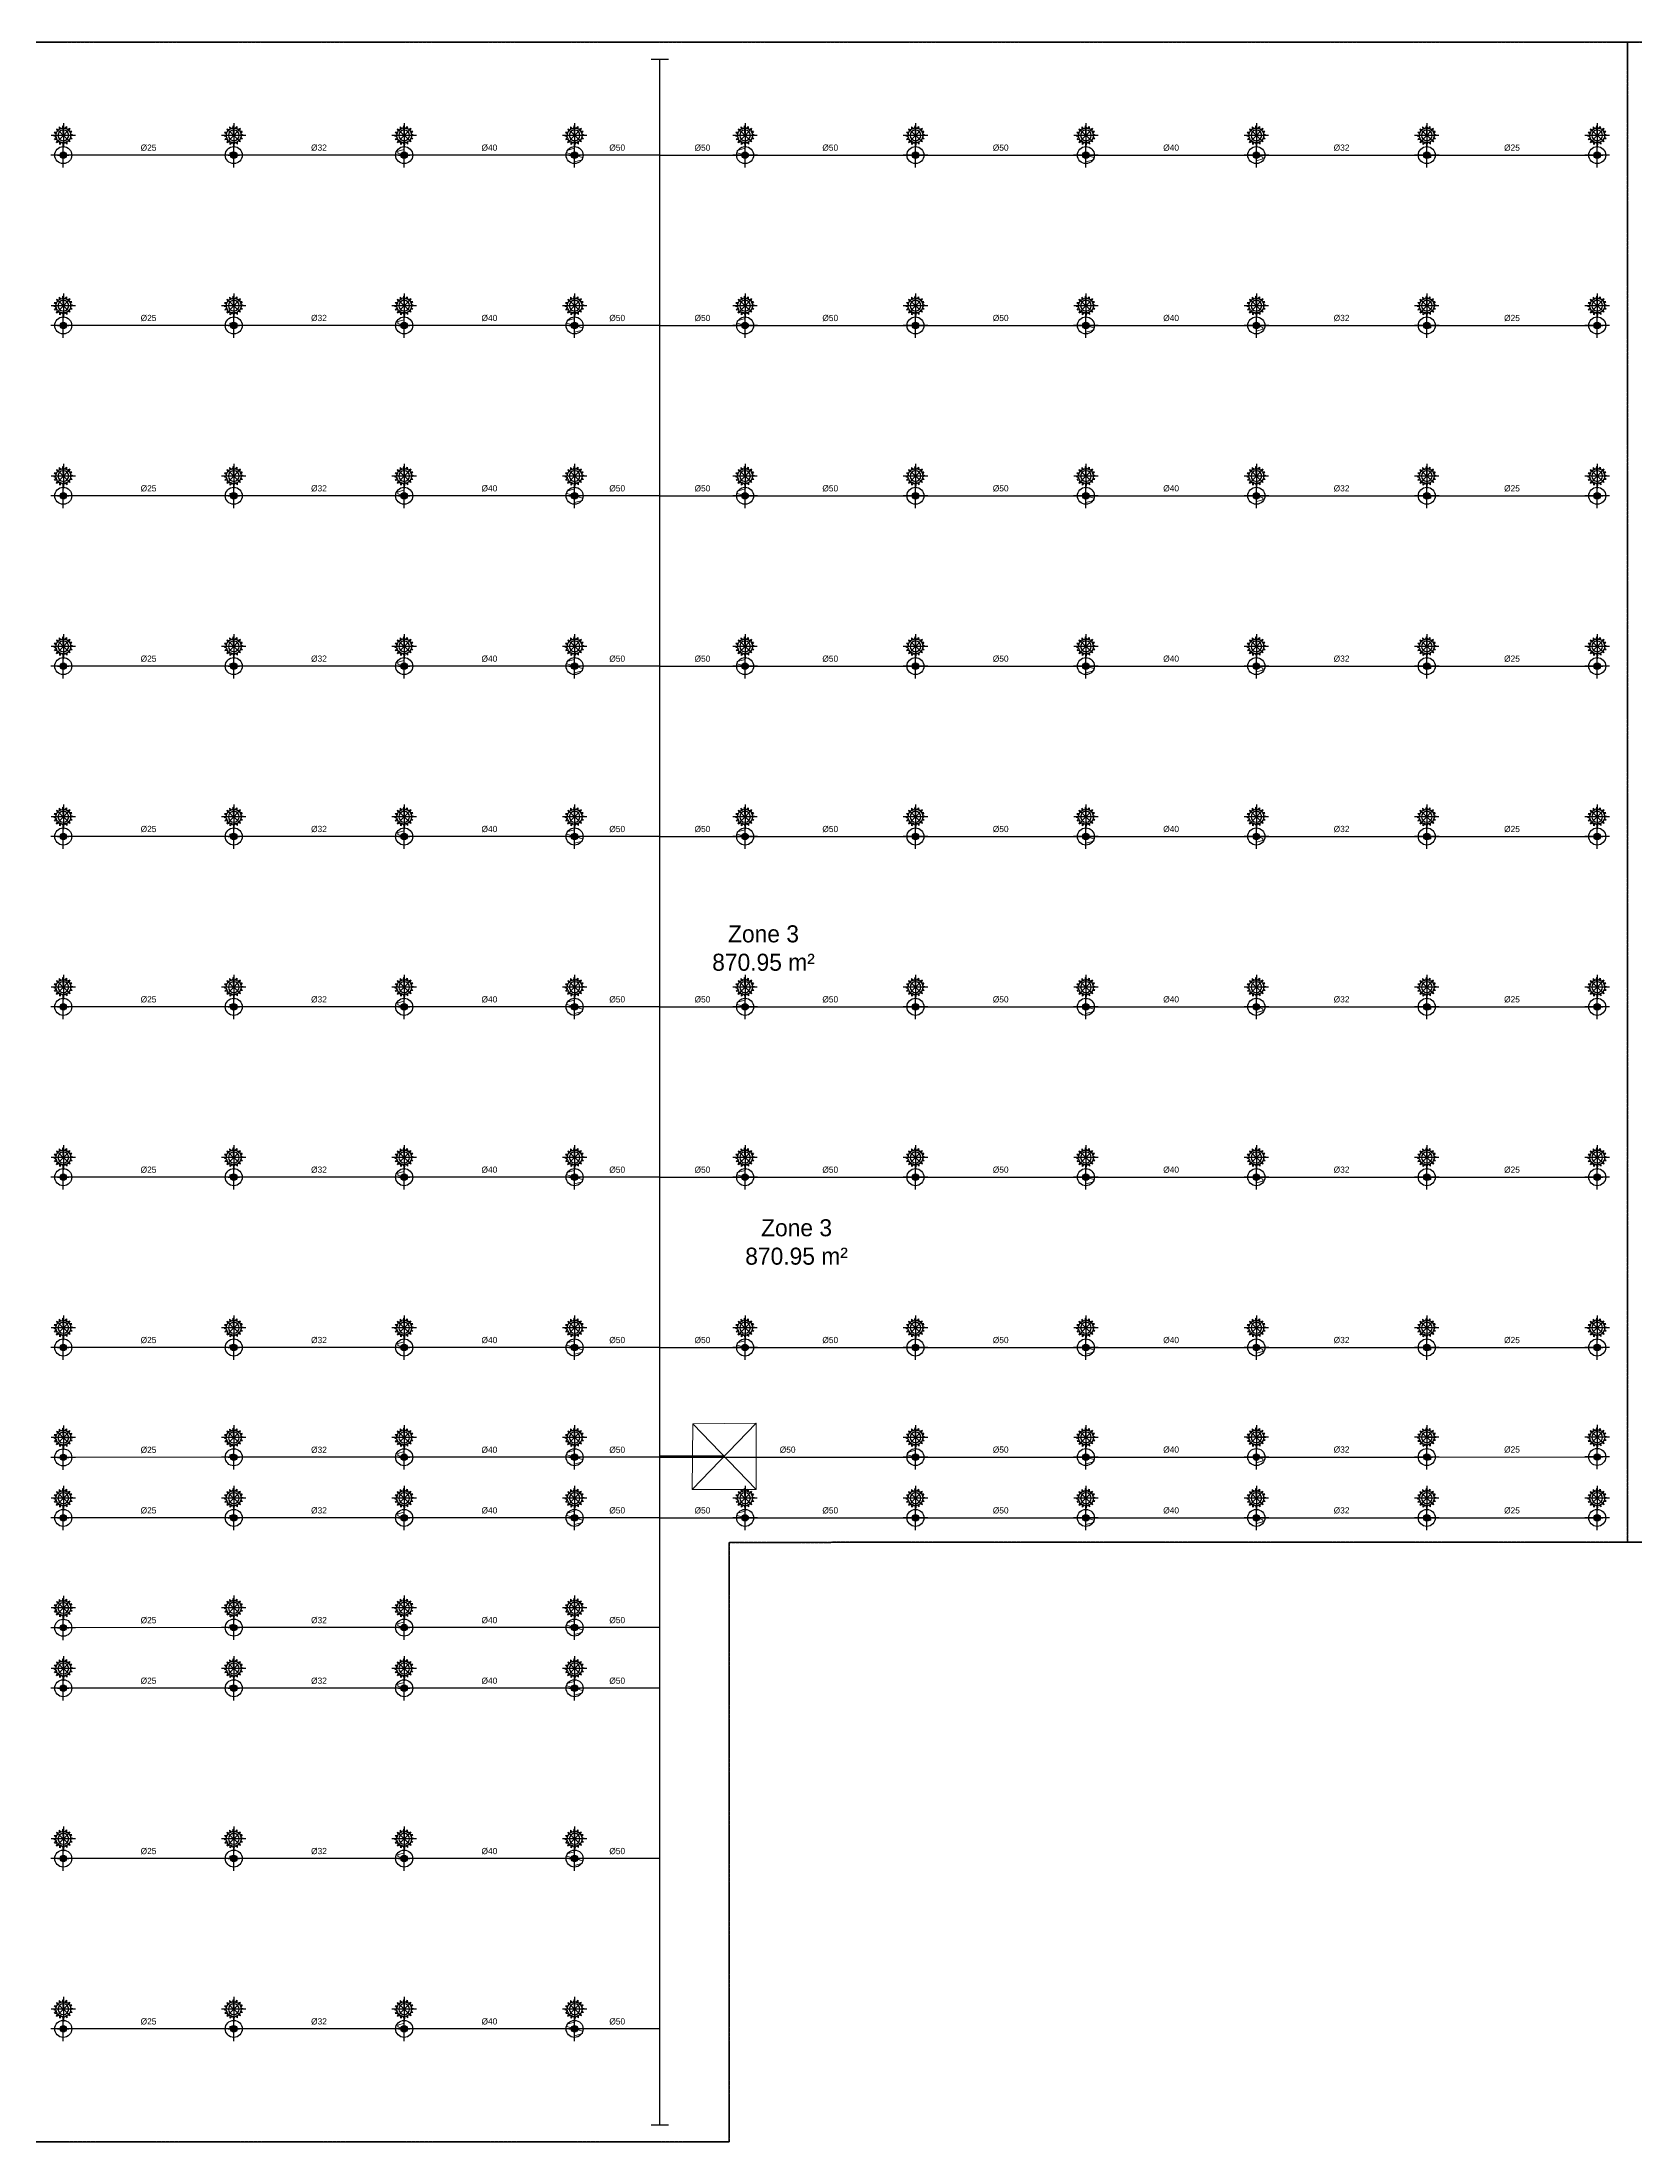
# Model space of a CAD drawing. Header units: millimetres. Extents: x 1706 to 534926, y -578380 to 27192.
# Drawn here: x 276947 to 305003, y -330616 to -293631 of the extents above; entities that cross this region are included whole.
import ezdxf

# ---------------------------------------------------------------- set-up
doc = ezdxf.new("R2010")
doc.units = ezdxf.units.MM
doc.linetypes.add('DASHDOT', pattern=[1, 0.5, -0.25, 0, -0.25])
doc.linetypes.add('DASHED', pattern=[19.05, 12.7, -6.35])
doc.layers.get('0').update_dxf_attribs({"color": 251})
for name, color, linetype in [('25∅', 1, 'DASHDOT'), ('floor boundary', 5, 'Continuous'), ('sprinkler - pipe branch', 1, 'Continuous'), ('sprinkler - pipe branch labels', 7, 'Continuous'), ('sprinkler - pipe branch markers', 8, 'Continuous'), ('sprinkler - pipe main', 1, 'Continuous'), ('sprinkler - pipe reducer', 30, 'Continuous'), ('sprinkler - sprinkler (above)', 4, 'Continuous'), ('sprinkler - zone label', 7, 'Continuous')]:
    doc.layers.add(name, color=color, linetype=linetype)
doc.layers.add('FF-PENDENT SPRINKLER', color=7, linetype='Continuous', true_color=0xcc0099)
doc.layers.add('McD-FIRE-SPRINKLER LINES', color=1, linetype='Continuous', lineweight=9)

# ---------------------------------------------------------------- blocks, each defined once
blk = doc.blocks.new('shaft')
at = {"layer": 'McD-FIRE-SPRINKLER LINES'}
blk.add_lwpolyline([(-550, 570), (-564, -585), (564, -585), (564, 584)], close=True, dxfattribs=at)
for points in [[(564, 584), (-564, -585)], [(-550, 570), (564, -585)]]:
    blk.add_lwpolyline(points, dxfattribs=at)
blk = doc.blocks.new('UPRIGHT SPRINKLER -68°C')
at = {"color": 5}
for p, q in [((-106, 3, 3), (-81, 13, 3)), ((-106, 3, 3), (-82, -7, 3)), ((-74, 76, 3), (-49, 65, 3)), ((-74, 76, 3), (-64, 51, 3)), ((3, 106, 3), (-9, 80, 3)), ((3, 106, 3), (13, 79, 3)), ((76, 74, 3), (49, 63, 3)), ((76, 74, 3), (65, 47, 3)), ((105, -3, 3), (79, 9, 3)), ((-76, -73, 3), (-66, -49, 3)), ((-76, -73, 3), (-53, -63, 3)), ((-4, -105, 3), (-13, -81, 3)), ((-4, -105, 3), (7, -81, 3)), ((72, -77, 3), (47, -66, 3)), ((72, -77, 3), (62, -51, 3)), ((105, -3, 3), (79, -13, 3))]:
    blk.add_line(p, q, dxfattribs=at)
at = {"color": 6}
for p, q in [((-1, -1, 3), (-106, 4, 3)), ((-96, 45, 3), (-78, 25, 3)), ((-96, 45, 3), (-69, 44, 3)), ((72, -77, 3), (-74, 76, 3)), ((-36, 100, 3), (-38, 72, 3)), ((-36, 100, 3), (-17, 79, 3)), ((-1, -1, 3), (3, 106, 3)), ((76, 74, 3), (-1, -1, 3)), ((43, 98, 3), (21, 77, 3)), ((43, 98, 3), (42, 68, 3)), ((99, 38, 3), (70, 39, 3)), ((99, 38, 3), (78, 18, 3)), ((-99, -35, 3), (-80, -18, 3)), ((-99, -35, 3), (-74, -36, 3)), ((-76, -73, 3), (-1, -1, 3)), ((-45, -95, 3), (-44, -70, 3)), ((-45, -95, 3), (-26, -78, 3)), ((-1, -1, 3), (-4, -105, 3)), ((-1, -1, 3), (105, -3, 3)), ((36, -98, 3), (19, -79, 3)), ((36, -98, 3), (38, -72, 3)), ((96, -43, 3), (69, -42, 3)), ((96, -43, 3), (77, -22, 3))]:
    blk.add_line(p, q, dxfattribs=at)
at = {"color": 5, "elevation": 3}
for points in [[(-1, -136), (-1, 135)], [(-137, -1), (135, -1)]]:
    blk.add_lwpolyline(points, dxfattribs=at)
at = {"color": 3}
blk.add_circle((-1, -1, 3), 59.2, dxfattribs=at)
at = {"color": 5}
for start, end in [(140.8422, 170.3714), (95.6315, 125.6992), (51.7639, 79.8685), (6.8313, 35.8146), (184.8407, 216.5012), (230.6178, 261.7138), (276.0216, 306.5945), (321.5184, 351.2266)]:
    blk.add_arc((-1, -1, 3), 81.1, start, end, dxfattribs=at)
blk = doc.blocks.new('PENDENT SPRINKLER (RG)')
at = {"linetype": 'Continuous', "extrusion": (0.000667552, -0.000166966, 1)}
h = blk.add_hatch(color=5, dxfattribs=at)
h.dxf.hatch_style = 1
edge = h.paths.add_edge_path()
edge.add_arc((0, 0), 56.7, 44.562, 404.562, ccw=False)
at = {"layer": '25∅', "linetype": 'Continuous', "extrusion": (0.000667552, -0.000166966, 1)}
h = blk.add_hatch(color=5, dxfattribs=at)
h.dxf.hatch_style = 1
edge = h.paths.add_edge_path()
edge.add_arc((0, 0), 56.7, 44.562, 404.562, ccw=False)
at = {"color": 222, "linetype": 'Continuous', "true_color": 0xcc0099, "extrusion": (0.000667073, -0.000166479, 1)}
for points in [[(0, -217), (0, 217)], [(-217, 0), (217, 0)]]:
    blk.add_lwpolyline(points, dxfattribs=at)
at = {"color": 222, "linetype": 'Continuous', "true_color": 0xcc0099, "extrusion": (0.000667552, -0.000166966, 1)}
blk.add_circle((0, 0), 150, dxfattribs=at)
at = {"color": 5, "linetype": 'Continuous', "extrusion": (0.000667552, -0.000166966, 1)}
blk.add_circle((0, 0), 56.7, dxfattribs=at)
at = {"layer": '25∅', "color": 5, "linetype": 'Continuous', "extrusion": (0.000667552, -0.000166966, 1)}
blk.add_circle((0, 0), 56.7, dxfattribs=at)
at = {"layer": 'FF-PENDENT SPRINKLER', "extrusion": (1.02436e-19, 0, -1), "xscale": 1.588226225829954, "yscale": 1.588226225829954, "zscale": 1.588226225829954}
blk.add_blockref('UPRIGHT SPRINKLER -68°C', (-346, 1, -4), dxfattribs=at)
blk = doc.blocks.new('reducer')
at = {"layer": 'McD-FIRE-SPRINKLER LINES'}
blk.add_lwpolyline([(16, 55), (33, 55), (48, 0), (0, 0)], close=True, dxfattribs=at)

msp = doc.modelspace()

# ---------------------------------------------------------------- linework, layer by layer
at = {"layer": 'floor boundary'}
msp.add_lwpolyline([(218479.997, -293630.746), (218479.997, -299642.747), (214491.998, -299646.032), (214491.998, -312142.747), (215691.997, -312142.747), (215691.997, -320042.746), (264462.784, -320045.747), (264541.957, -330615.509), (289041.997, -330615.509), (289041.997, -320054.747), (337892.001, -320042.746), (337892.001, -312142.747), (339091.998, -312142.747), (339091.998, -299642.747), (335103.997, -299642.747), (335091.997, -293630.746)], close=True, dxfattribs=at)
at = {"layer": 'floor boundary', "linetype": 'DASHED'}
for points in [[(289041.997, -330615.509), (289041.997, -320054.747), (304853.485, -320050.862), (304853.485, -293630.746), (276788.909, -293630.746), (276788.909, -330615.509)], [(304853.485, -293630.746), (304853.485, -320050.862), (289041.997, -320054.747), (289041.997, -330615.509), (276788.909, -330615.509), (276788.909, -293630.746)], [(337892.001, -320042.746), (337892.001, -312142.747), (339091.998, -312142.747), (339091.998, -299642.747), (335103.997, -299642.747), (335091.997, -293630.746), (304853.485, -293630.746), (304853.485, -320050.862)], [(304853.485, -320050.862), (304853.485, -293630.746), (335091.997, -293630.746), (335103.997, -299642.747), (339091.998, -299642.747), (339091.998, -312142.747), (337892.001, -312142.747), (337892.001, -320042.746)]]:
    msp.add_lwpolyline(points, close=True, dxfattribs=at)
at = {"layer": 'McD-FIRE-SPRINKLER LINES'}
msp.add_lwpolyline([(218479.997, -293630.746), (218479.997, -299642.747), (214491.998, -299646.032), (214491.998, -312142.747), (215691.997, -312142.747), (215691.997, -320042.746), (264462.784, -320045.747), (264541.957, -330615.509), (289041.997, -330615.509), (289041.997, -320054.747), (337892.001, -320042.746), (337892.001, -312142.747), (339091.998, -312142.747), (339091.998, -299642.747), (335103.997, -299642.747), (335091.997, -293630.746)], close=True, dxfattribs=at)
at = {"layer": 'sprinkler - pipe branch'}
for points in [[(280321.197, -295623.128), (277321.197, -295623.128)], [(283321.197, -295623.128), (280321.197, -295623.128)], [(286321.197, -295623.128), (283321.197, -295623.128)], [(287821.197, -295623.128), (286321.197, -295623.128)], [(287821.197, -295623.128), (289321.197, -295623.128)], [(289321.197, -295623.128), (292321.197, -295623.128)], [(292321.197, -295623.128), (295321.197, -295623.128)], [(295321.197, -295623.128), (298321.197, -295623.128)], [(298321.197, -295623.128), (301321.197, -295623.128)], [(301321.197, -295623.128), (304321.197, -295623.128)], [(280321.197, -298623.128), (277321.197, -298623.128)], [(283321.197, -298623.128), (280321.197, -298623.128)], [(286321.197, -298623.128), (283321.197, -298623.128)], [(287821.197, -298623.128), (286321.197, -298623.128)], [(287821.197, -298623.128), (289321.197, -298623.128)], [(289321.197, -298623.128), (292321.197, -298623.128)], [(292321.197, -298623.128), (295321.197, -298623.128)], [(295321.197, -298623.128), (298321.197, -298623.128)], [(298321.197, -298623.128), (301321.197, -298623.128)], [(301321.197, -298623.128), (304321.197, -298623.128)], [(280321.197, -301623.128), (277321.197, -301623.128)], [(283321.197, -301623.128), (280321.197, -301623.128)], [(286321.197, -301623.128), (283321.197, -301623.128)], [(287821.197, -301623.128), (286321.197, -301623.128)], [(287821.197, -301623.128), (289321.197, -301623.128)], [(289321.197, -301623.128), (292321.197, -301623.128)], [(292321.197, -301623.128), (295321.197, -301623.128)], [(295321.197, -301623.128), (298321.197, -301623.128)], [(298321.197, -301623.128), (301321.197, -301623.128)], [(301321.197, -301623.128), (304321.197, -301623.128)], [(280321.197, -304623.128), (277321.197, -304623.128)], [(283321.197, -304623.128), (280321.197, -304623.128)], [(286321.197, -304623.128), (283321.197, -304623.128)], [(287821.197, -304623.128), (286321.197, -304623.128)], [(287821.197, -304623.128), (289321.197, -304623.128)], [(289321.197, -304623.128), (292321.197, -304623.128)], [(292321.197, -304623.128), (295321.197, -304623.128)], [(295321.197, -304623.128), (298321.197, -304623.128)], [(298321.197, -304623.128), (301321.197, -304623.128)], [(301321.197, -304623.128), (304321.197, -304623.128)], [(280321.197, -307623.128), (277321.197, -307623.128)], [(283321.197, -307623.128), (280321.197, -307623.128)], [(286321.197, -307623.128), (283321.197, -307623.128)], [(287821.197, -307623.128), (286321.197, -307623.128)], [(287821.197, -307623.128), (289321.197, -307623.128)], [(289321.197, -307623.128), (292321.197, -307623.128)], [(292321.197, -307623.128), (295321.197, -307623.128)], [(295321.197, -307623.128), (298321.197, -307623.128)], [(298321.197, -307623.128), (301321.197, -307623.128)], [(301321.197, -307623.128), (304321.197, -307623.128)], [(280321.197, -310623.128), (277321.197, -310623.128)], [(283321.197, -310623.128), (280321.197, -310623.128)], [(286321.197, -310623.128), (283321.197, -310623.128)], [(287821.197, -310623.128), (286321.197, -310623.128)], [(287821.197, -310623.128), (289321.197, -310623.128)], [(289321.197, -310623.128), (292321.197, -310623.128)], [(292321.197, -310623.128), (295321.197, -310623.128)], [(295321.197, -310623.128), (298321.197, -310623.128)], [(298321.197, -310623.128), (301321.197, -310623.128)], [(301321.197, -310623.128), (304321.197, -310623.128)], [(280321.197, -313623.128), (277321.197, -313623.128)], [(283321.197, -313623.128), (280321.197, -313623.128)], [(286321.197, -313623.128), (283321.197, -313623.128)], [(287821.197, -313623.128), (286321.197, -313623.128)], [(287821.197, -313623.128), (289321.197, -313623.128)], [(289321.197, -313623.128), (292321.197, -313623.128)], [(292321.197, -313623.128), (295321.197, -313623.128)], [(295321.197, -313623.128), (298321.197, -313623.128)], [(298321.197, -313623.128), (301321.197, -313623.128)], [(301321.197, -313623.128), (304321.197, -313623.128)], [(280321.197, -316623.128), (277321.197, -316623.128)], [(283321.197, -316623.128), (280321.197, -316623.128)], [(286321.197, -316623.128), (283321.197, -316623.128)], [(287821.197, -316623.128), (286321.197, -316623.128)], [(287821.197, -316623.128), (289321.197, -316623.128)], [(289321.197, -316623.128), (292321.197, -316623.128)], [(292321.197, -316623.128), (295321.197, -316623.128)], [(295321.197, -316623.128), (298321.197, -316623.128)], [(298321.197, -316623.128), (301321.197, -316623.128)], [(301321.197, -316623.128), (304321.197, -316623.128)], [(280321.197, -318556.889), (277321.197, -318557.626)], [(283321.197, -318556.152), (280321.197, -318556.889)], [(286321.197, -318555.415), (283321.197, -318556.152)], [(287821.197, -318555.415), (286321.197, -318555.415)], [(287821.197, -318553.941), (292321.197, -318553.941)], [(292321.197, -318553.941), (295321.197, -318553.204)], [(295321.197, -318553.204), (298321.197, -318552.467)], [(298321.197, -318552.467), (301321.197, -318551.73)], [(301321.197, -318551.73), (304321.197, -318550.993)], [(280321.197, -319623.128), (277321.197, -319623.128)], [(283321.197, -319623.128), (280321.197, -319623.128)], [(286321.197, -319623.128), (283321.197, -319623.128)], [(287821.197, -319623.128), (286321.197, -319623.128)], [(287821.197, -319623.128), (289321.197, -319623.128)], [(289321.197, -319623.128), (292321.197, -319623.128)], [(292321.197, -319623.128), (295321.197, -319623.128)], [(295321.197, -319623.128), (298321.197, -319623.128)], [(298321.197, -319623.128), (301321.197, -319623.128)], [(301321.197, -319623.128), (304321.197, -319623.128)], [(280321.197, -321556.889), (277321.197, -321557.626)], [(283321.197, -321556.152), (280321.197, -321556.889)], [(286321.197, -321555.415), (283321.197, -321556.152)], [(287821.197, -321555.415), (286321.197, -321555.415)], [(280321.197, -322623.128), (277321.197, -322623.128)], [(283321.197, -322623.128), (280321.197, -322623.128)], [(286321.197, -322623.128), (283321.197, -322623.128)], [(287821.197, -322623.128), (286321.197, -322623.128)], [(280321.197, -325623.128), (277321.197, -325623.128)], [(283321.197, -325623.128), (280321.197, -325623.128)], [(286321.197, -325623.128), (283321.197, -325623.128)], [(287821.197, -325623.128), (286321.197, -325623.128)], [(280321.197, -328623.128), (277321.197, -328623.128)], [(283321.197, -328623.128), (280321.197, -328623.128)], [(286321.197, -328623.128), (283321.197, -328623.128)], [(287821.197, -328623.128), (286321.197, -328623.128)]]:
    msp.add_lwpolyline(points, dxfattribs=at)
at = {"layer": 'sprinkler - pipe branch markers'}
for p, q in [((277221.197, -295623.128), (277421.197, -295623.128)), ((280221.197, -295623.128), (280421.197, -295623.128)), ((283221.197, -295623.128), (283421.197, -295623.128)), ((286221.197, -295623.128), (286421.197, -295623.128)), ((289221.197, -295623.128), (289421.197, -295623.128)), ((292221.197, -295623.128), (292421.197, -295623.128)), ((295221.197, -295623.128), (295421.197, -295623.128)), ((298221.197, -295623.128), (298421.197, -295623.128)), ((301221.197, -295623.128), (301421.197, -295623.128)), ((304221.197, -295623.128), (304421.197, -295623.128)), ((277221.197, -298623.128), (277421.197, -298623.128)), ((280221.197, -298623.128), (280421.197, -298623.128)), ((283221.197, -298623.128), (283421.197, -298623.128)), ((286221.197, -298623.128), (286421.197, -298623.128)), ((289221.197, -298623.128), (289421.197, -298623.128)), ((292221.197, -298623.128), (292421.197, -298623.128)), ((295221.197, -298623.128), (295421.197, -298623.128)), ((298221.197, -298623.128), (298421.197, -298623.128)), ((301221.197, -298623.128), (301421.197, -298623.128)), ((304221.197, -298623.128), (304421.197, -298623.128)), ((277221.197, -301623.128), (277421.197, -301623.128)), ((280221.197, -301623.128), (280421.197, -301623.128)), ((283221.197, -301623.128), (283421.197, -301623.128)), ((286221.197, -301623.128), (286421.197, -301623.128)), ((289221.197, -301623.128), (289421.197, -301623.128)), ((292221.197, -301623.128), (292421.197, -301623.128)), ((295221.197, -301623.128), (295421.197, -301623.128)), ((298221.197, -301623.128), (298421.197, -301623.128)), ((301221.197, -301623.128), (301421.197, -301623.128)), ((304221.197, -301623.128), (304421.197, -301623.128)), ((277221.197, -304623.128), (277421.197, -304623.128)), ((280221.197, -304623.128), (280421.197, -304623.128)), ((283221.197, -304623.128), (283421.197, -304623.128)), ((286221.197, -304623.128), (286421.197, -304623.128)), ((289221.197, -304623.128), (289421.197, -304623.128)), ((292221.197, -304623.128), (292421.197, -304623.128)), ((295221.197, -304623.128), (295421.197, -304623.128)), ((298221.197, -304623.128), (298421.197, -304623.128)), ((301221.197, -304623.128), (301421.197, -304623.128)), ((304221.197, -304623.128), (304421.197, -304623.128)), ((277221.197, -307623.128), (277421.197, -307623.128)), ((280221.197, -307623.128), (280421.197, -307623.128)), ((283221.197, -307623.128), (283421.197, -307623.128)), ((286221.197, -307623.128), (286421.197, -307623.128)), ((289221.197, -307623.128), (289421.197, -307623.128)), ((292221.197, -307623.128), (292421.197, -307623.128)), ((295221.197, -307623.128), (295421.197, -307623.128)), ((298221.197, -307623.128), (298421.197, -307623.128)), ((301221.197, -307623.128), (301421.197, -307623.128)), ((304221.197, -307623.128), (304421.197, -307623.128)), ((277221.197, -310623.128), (277421.197, -310623.128)), ((280221.197, -310623.128), (280421.197, -310623.128)), ((283221.197, -310623.128), (283421.197, -310623.128)), ((286221.197, -310623.128), (286421.197, -310623.128)), ((289221.197, -310623.128), (289421.197, -310623.128)), ((292221.197, -310623.128), (292421.197, -310623.128)), ((295221.197, -310623.128), (295421.197, -310623.128)), ((298221.197, -310623.128), (298421.197, -310623.128)), ((301221.197, -310623.128), (301421.197, -310623.128)), ((304221.197, -310623.128), (304421.197, -310623.128)), ((277221.197, -313623.128), (277421.197, -313623.128)), ((280221.197, -313623.128), (280421.197, -313623.128)), ((283221.197, -313623.128), (283421.197, -313623.128)), ((286221.197, -313623.128), (286421.197, -313623.128)), ((289221.197, -313623.128), (289421.197, -313623.128)), ((292221.197, -313623.128), (292421.197, -313623.128)), ((295221.197, -313623.128), (295421.197, -313623.128)), ((298221.197, -313623.128), (298421.197, -313623.128)), ((301221.197, -313623.128), (301421.197, -313623.128)), ((304221.197, -313623.128), (304421.197, -313623.128)), ((277221.197, -316623.128), (277421.197, -316623.128)), ((280221.197, -316623.128), (280421.197, -316623.128)), ((283221.197, -316623.128), (283421.197, -316623.128)), ((286221.197, -316623.128), (286421.197, -316623.128)), ((289221.197, -316623.128), (289421.197, -316623.128)), ((292221.197, -316623.128), (292421.197, -316623.128)), ((295221.197, -316623.128), (295421.197, -316623.128)), ((298221.197, -316623.128), (298421.197, -316623.128)), ((301221.197, -316623.128), (301421.197, -316623.128)), ((304221.197, -316623.128), (304421.197, -316623.128)), ((277221.197, -318557.626), (277421.197, -318557.626)), ((280221.197, -318556.889), (280421.197, -318556.889)), ((283221.197, -318556.152), (283421.197, -318556.152)), ((286221.197, -318555.415), (286421.197, -318555.415)), ((292221.197, -318553.941), (292421.197, -318553.941)), ((295221.197, -318553.204), (295421.197, -318553.204)), ((298221.197, -318552.467), (298421.197, -318552.467)), ((301221.197, -318551.73), (301421.197, -318551.73)), ((304221.197, -318550.993), (304421.197, -318550.993)), ((277221.197, -319623.128), (277421.197, -319623.128)), ((280221.197, -319623.128), (280421.197, -319623.128)), ((283221.197, -319623.128), (283421.197, -319623.128)), ((286221.197, -319623.128), (286421.197, -319623.128)), ((289221.197, -319623.128), (289421.197, -319623.128)), ((292221.197, -319623.128), (292421.197, -319623.128)), ((295221.197, -319623.128), (295421.197, -319623.128)), ((298221.197, -319623.128), (298421.197, -319623.128)), ((301221.197, -319623.128), (301421.197, -319623.128)), ((304221.197, -319623.128), (304421.197, -319623.128)), ((277221.197, -321557.626), (277421.197, -321557.626)), ((280221.197, -321556.889), (280421.197, -321556.889)), ((283221.197, -321556.152), (283421.197, -321556.152)), ((286221.197, -321555.415), (286421.197, -321555.415)), ((277221.197, -322623.128), (277421.197, -322623.128)), ((280221.197, -322623.128), (280421.197, -322623.128)), ((283221.197, -322623.128), (283421.197, -322623.128)), ((286221.197, -322623.128), (286421.197, -322623.128)), ((277221.197, -325623.128), (277421.197, -325623.128)), ((280221.197, -325623.128), (280421.197, -325623.128)), ((283221.197, -325623.128), (283421.197, -325623.128)), ((286221.197, -325623.128), (286421.197, -325623.128)), ((277221.197, -328623.128), (277421.197, -328623.128)), ((280221.197, -328623.128), (280421.197, -328623.128)), ((283221.197, -328623.128), (283421.197, -328623.128)), ((286221.197, -328623.128), (286421.197, -328623.128))]:
    msp.add_line(p, q, dxfattribs=at)
at = {"layer": 'sprinkler - pipe main'}
for points in [[(287671.197, -293930.746), (287971.197, -293930.746)], [(287671.197, -293930.746), (287971.197, -293930.746)], [(287821.197, -330315.509), (287821.197, -293930.746)], [(287821.197, -330315.509), (287821.197, -293930.746)], [(288952.12, -318538.147), (287821.197, -318538.147)], [(288952.12, -318538.147), (287821.197, -318538.147)], [(287671.197, -330315.509), (287971.197, -330315.509)], [(287671.197, -330315.509), (287971.197, -330315.509)]]:
    msp.add_lwpolyline(points, dxfattribs=at)

# ---------------------------------------------------------------- block references
at = {"layer": 'McD-FIRE-SPRINKLER LINES'}
msp.add_blockref('shaft', (288952.12, -318538.147), dxfattribs=at)
at = {"layer": 'sprinkler - pipe reducer', "color": 30}
for p, xscale, yscale, zscale, rotation in [((286321.197, -295623.128), 2.5, 2.5, 2.5, 90), ((289321.197, -295623.128), 2.5, 2.5, 2.5, 90), ((280321.197, -295623.128), 1.271941932564014, 1.271941932564014, 1.271941932564014, 90), ((283321.197, -295623.128), 2.061508256296826, 2.061508256296826, 2.061508256296826, 90), ((286321.197, -295623.128), 2.5, 2.5, 2.5, 270), ((295321.197, -295623.128), 2.5, 2.5, 2.5, 270), ((298321.197, -295623.128), 2.061508256296826, 2.061508256296826, 2.061508256296826, 270), ((301321.197, -295623.128), 1.271941932564014, 1.271941932564014, 1.271941932564014, 270), ((280321.197, -298623.128), 1.271941932564014, 1.271941932564014, 1.271941932564014, 90), ((283321.197, -298623.128), 2.061508256296826, 2.061508256296826, 2.061508256296826, 90), ((286321.197, -298623.128), 2.5, 2.5, 2.5, 90), ((286321.197, -298623.128), 2.5, 2.5, 2.5, 270), ((289321.197, -298623.128), 2.5, 2.5, 2.5, 90), ((295321.197, -298623.128), 2.5, 2.5, 2.5, 270), ((298321.197, -298623.128), 2.061508256296826, 2.061508256296826, 2.061508256296826, 270), ((301321.197, -298623.128), 1.271941932564014, 1.271941932564014, 1.271941932564014, 270), ((280321.197, -301623.128), 1.271941932564014, 1.271941932564014, 1.271941932564014, 90), ((283321.197, -301623.128), 2.061508256296826, 2.061508256296826, 2.061508256296826, 90), ((286321.197, -301623.128), 2.5, 2.5, 2.5, 90), ((286321.197, -301623.128), 2.5, 2.5, 2.5, 270), ((289321.197, -301623.128), 2.5, 2.5, 2.5, 90), ((295321.197, -301623.128), 2.5, 2.5, 2.5, 270), ((298321.197, -301623.128), 2.061508256296826, 2.061508256296826, 2.061508256296826, 270), ((301321.197, -301623.128), 1.271941932564014, 1.271941932564014, 1.271941932564014, 270), ((280321.197, -304623.128), 1.271941932564014, 1.271941932564014, 1.271941932564014, 90), ((283321.197, -304623.128), 2.061508256296826, 2.061508256296826, 2.061508256296826, 90), ((286321.197, -304623.128), 2.5, 2.5, 2.5, 90), ((286321.197, -304623.128), 2.5, 2.5, 2.5, 270), ((289321.197, -304623.128), 2.5, 2.5, 2.5, 90), ((295321.197, -304623.128), 2.5, 2.5, 2.5, 270), ((298321.197, -304623.128), 2.061508256296826, 2.061508256296826, 2.061508256296826, 270), ((301321.197, -304623.128), 1.271941932564014, 1.271941932564014, 1.271941932564014, 270), ((280321.197, -307623.128), 1.271941932564014, 1.271941932564014, 1.271941932564014, 90), ((283321.197, -307623.128), 2.061508256296826, 2.061508256296826, 2.061508256296826, 90), ((286321.197, -307623.128), 2.5, 2.5, 2.5, 90), ((286321.197, -307623.128), 2.5, 2.5, 2.5, 270), ((289321.197, -307623.128), 2.5, 2.5, 2.5, 90), ((295321.197, -307623.128), 2.5, 2.5, 2.5, 270), ((298321.197, -307623.128), 2.061508256296826, 2.061508256296826, 2.061508256296826, 270), ((301321.197, -307623.128), 1.271941932564014, 1.271941932564014, 1.271941932564014, 270), ((280321.197, -310623.128), 1.271941932564014, 1.271941932564014, 1.271941932564014, 90), ((283321.197, -310623.128), 2.061508256296826, 2.061508256296826, 2.061508256296826, 90), ((286321.197, -310623.128), 2.5, 2.5, 2.5, 90), ((286321.197, -310623.128), 2.5, 2.5, 2.5, 270), ((289321.197, -310623.128), 2.5, 2.5, 2.5, 90), ((295321.197, -310623.128), 2.5, 2.5, 2.5, 270), ((298321.197, -310623.128), 2.061508256296826, 2.061508256296826, 2.061508256296826, 270), ((301321.197, -310623.128), 1.271941932564014, 1.271941932564014, 1.271941932564014, 270), ((280321.197, -313623.128), 1.271941932564014, 1.271941932564014, 1.271941932564014, 90), ((283321.197, -313623.128), 2.061508256296826, 2.061508256296826, 2.061508256296826, 90), ((286321.197, -313623.128), 2.5, 2.5, 2.5, 90), ((286321.197, -313623.128), 2.5, 2.5, 2.5, 270), ((289321.197, -313623.128), 2.5, 2.5, 2.5, 90), ((295321.197, -313623.128), 2.5, 2.5, 2.5, 270), ((298321.197, -313623.128), 2.061508256296826, 2.061508256296826, 2.061508256296826, 270), ((301321.197, -313623.128), 1.271941932564014, 1.271941932564014, 1.271941932564014, 270), ((280321.197, -316623.128), 1.271941932564014, 1.271941932564014, 1.271941932564014, 90), ((283321.197, -316623.128), 2.061508256296826, 2.061508256296826, 2.061508256296826, 90), ((286321.197, -316623.128), 2.5, 2.5, 2.5, 90), ((289321.197, -316623.128), 2.5, 2.5, 2.5, 90), ((286321.197, -316623.128), 2.5, 2.5, 2.5, 270), ((295321.197, -316623.128), 2.5, 2.5, 2.5, 270), ((298321.197, -316623.128), 2.061508256296826, 2.061508256296826, 2.061508256296826, 270), ((301321.197, -316623.128), 1.271941932564014, 1.271941932564014, 1.271941932564014, 270), ((286321.197, -318555.415), 2.5, 2.5, 2.5, 90.01407602888193), ((292321.197, -318553.941), 2.5, 2.5, 2.5, 90), ((280321.197, -318556.889), 1.271941932564014, 1.271941932564014, 1.271941932564014, 90.01407602888193), ((283321.197, -318556.152), 2.061508256296826, 2.061508256296826, 2.061508256296826, 90.01407602888081), ((286321.197, -318555.415), 2.5, 2.5, 2.5, 270), ((295321.197, -318553.204), 2.5, 2.5, 2.5, 270.014076028882), ((298321.197, -318552.467), 2.061508256296826, 2.061508256296826, 2.061508256296826, 270.014076028882), ((301321.197, -318551.73), 1.271941932564014, 1.271941932564014, 1.271941932564014, 270.0140760288809), ((283321.197, -319623.128), 2.061508256296826, 2.061508256296826, 2.061508256296826, 90), ((286321.197, -319623.128), 2.5, 2.5, 2.5, 90), ((289321.197, -319623.128), 2.5, 2.5, 2.5, 90), ((280321.197, -319623.128), 1.271941932564014, 1.271941932564014, 1.271941932564014, 90), ((286321.197, -319623.128), 2.5, 2.5, 2.5, 270), ((295321.197, -319623.128), 2.5, 2.5, 2.5, 270), ((298321.197, -319623.128), 2.061508256296826, 2.061508256296826, 2.061508256296826, 270), ((301321.197, -319623.128), 1.271941932564014, 1.271941932564014, 1.271941932564014, 270), ((280321.197, -321556.889), 1.271941932564014, 1.271941932564014, 1.271941932564014, 90.01407602888193), ((283321.197, -321556.152), 2.061508256296826, 2.061508256296826, 2.061508256296826, 90.01407602888081), ((286321.197, -321555.415), 2.5, 2.5, 2.5, 90.01407602888193), ((286321.197, -321555.415), 2.5, 2.5, 2.5, 270), ((286321.197, -322623.128), 2.5, 2.5, 2.5, 90), ((280321.197, -322623.128), 1.271941932564014, 1.271941932564014, 1.271941932564014, 90), ((283321.197, -322623.128), 2.061508256296826, 2.061508256296826, 2.061508256296826, 90), ((286321.197, -322623.128), 2.5, 2.5, 2.5, 270), ((280321.197, -325623.128), 1.271941932564014, 1.271941932564014, 1.271941932564014, 90), ((283321.197, -325623.128), 2.061508256296826, 2.061508256296826, 2.061508256296826, 90), ((286321.197, -325623.128), 2.5, 2.5, 2.5, 90), ((286321.197, -325623.128), 2.5, 2.5, 2.5, 270), ((280321.197, -328623.128), 1.271941932564014, 1.271941932564014, 1.271941932564014, 90), ((283321.197, -328623.128), 2.061508256296826, 2.061508256296826, 2.061508256296826, 90), ((286321.197, -328623.128), 2.5, 2.5, 2.5, 90), ((286321.197, -328623.128), 2.5, 2.5, 2.5, 270)]:
    msp.add_blockref('reducer', p, dxfattribs=dict(at, xscale=xscale, yscale=yscale, zscale=zscale, rotation=rotation))
at = {"layer": 'sprinkler - sprinkler (above)', "rotation": 90}
for p in [(277321.197, -295623.128), (280321.197, -295623.128), (283321.197, -295623.128), (286321.197, -295623.128), (289321.197, -295623.128), (292321.197, -295623.128), (295321.197, -295623.128), (298321.197, -295623.128), (301321.197, -295623.128), (304321.197, -295623.128), (277321.197, -298623.128), (280321.197, -298623.128), (283321.197, -298623.128), (286321.197, -298623.128), (289321.197, -298623.128), (292321.197, -298623.128), (295321.197, -298623.128), (298321.197, -298623.128), (301321.197, -298623.128), (304321.197, -298623.128), (277321.197, -301623.128), (280321.197, -301623.128), (283321.197, -301623.128), (286321.197, -301623.128), (289321.197, -301623.128), (292321.197, -301623.128), (295321.197, -301623.128), (298321.197, -301623.128), (301321.197, -301623.128), (304321.197, -301623.128), (277321.197, -304623.128), (280321.197, -304623.128), (283321.197, -304623.128), (286321.197, -304623.128), (289321.197, -304623.128), (292321.197, -304623.128), (295321.197, -304623.128), (298321.197, -304623.128), (301321.197, -304623.128), (304321.197, -304623.128), (277321.197, -307623.128), (280321.197, -307623.128), (283321.197, -307623.128), (286321.197, -307623.128), (289321.197, -307623.128), (292321.197, -307623.128), (295321.197, -307623.128), (298321.197, -307623.128), (301321.197, -307623.128), (304321.197, -307623.128), (277321.197, -310623.128), (280321.197, -310623.128), (283321.197, -310623.128), (286321.197, -310623.128), (289321.197, -310623.128), (292321.197, -310623.128), (295321.197, -310623.128), (298321.197, -310623.128), (301321.197, -310623.128), (304321.197, -310623.128), (277321.197, -313623.128), (280321.197, -313623.128), (283321.197, -313623.128), (286321.197, -313623.128), (289321.197, -313623.128), (292321.197, -313623.128), (295321.197, -313623.128), (298321.197, -313623.128), (301321.197, -313623.128), (304321.197, -313623.128), (277321.197, -316623.128), (280321.197, -316623.128), (283321.197, -316623.128), (286321.197, -316623.128), (289321.197, -316623.128), (292321.197, -316623.128), (295321.197, -316623.128), (298321.197, -316623.128), (301321.197, -316623.128), (304321.197, -316623.128), (277321.197, -318557.626), (280321.197, -318556.889), (283321.197, -318556.152), (286321.197, -318555.415), (292321.197, -318553.941), (295321.197, -318553.204), (298321.197, -318552.467), (301321.197, -318551.73), (304321.197, -318550.993), (277321.197, -319623.128), (280321.197, -319623.128), (283321.197, -319623.128), (286321.197, -319623.128), (289321.197, -319623.128), (292321.197, -319623.128), (295321.197, -319623.128), (298321.197, -319623.128), (301321.197, -319623.128), (304321.197, -319623.128), (277321.197, -321557.626), (280321.197, -321556.889), (283321.197, -321556.152), (286321.197, -321555.415), (277321.197, -322623.128), (280321.197, -322623.128), (283321.197, -322623.128), (286321.197, -322623.128), (277321.197, -325623.128), (280321.197, -325623.128), (283321.197, -325623.128), (286321.197, -325623.128), (277321.197, -328623.128), (280321.197, -328623.128), (283321.197, -328623.128), (286321.197, -328623.128)]:
    msp.add_blockref('PENDENT SPRINKLER (RG)', p, dxfattribs=at)

# ---------------------------------------------------------------- texts
at = {"layer": 'sprinkler - pipe branch labels', "char_height": 110, "attachment_point": 5}
for s, insert in [('Ø25', (278821.197, -295493.128)), ('Ø32', (281821.197, -295493.128)), ('Ø40', (284821.197, -295493.128)), ('Ø50', (287071.197, -295493.128)), ('Ø50', (288571.197, -295493.128)), ('Ø50', (290821.197, -295493.128)), ('Ø50', (293821.197, -295493.128)), ('Ø40', (296821.197, -295493.128)), ('Ø32', (299821.197, -295493.128)), ('Ø25', (302821.197, -295493.128)), ('Ø25', (278821.197, -298493.128)), ('Ø32', (281821.197, -298493.128)), ('Ø40', (284821.197, -298493.128)), ('Ø50', (287071.197, -298493.128)), ('Ø50', (288571.197, -298493.128)), ('Ø50', (290821.197, -298493.128)), ('Ø50', (293821.197, -298493.128)), ('Ø40', (296821.197, -298493.128)), ('Ø32', (299821.197, -298493.128)), ('Ø25', (302821.197, -298493.128)), ('Ø25', (278821.197, -301493.128)), ('Ø32', (281821.197, -301493.128)), ('Ø40', (284821.197, -301493.128)), ('Ø50', (287071.197, -301493.128)), ('Ø50', (288571.197, -301493.128)), ('Ø50', (290821.197, -301493.128)), ('Ø50', (293821.197, -301493.128)), ('Ø40', (296821.197, -301493.128)), ('Ø32', (299821.197, -301493.128)), ('Ø25', (302821.197, -301493.128)), ('Ø25', (278821.197, -304493.128)), ('Ø32', (281821.197, -304493.128)), ('Ø40', (284821.197, -304493.128)), ('Ø50', (287071.197, -304493.128)), ('Ø50', (288571.197, -304493.128)), ('Ø50', (290821.197, -304493.128)), ('Ø50', (293821.197, -304493.128)), ('Ø40', (296821.197, -304493.128)), ('Ø32', (299821.197, -304493.128)), ('Ø25', (302821.197, -304493.128)), ('Ø25', (278821.197, -307493.128)), ('Ø32', (281821.197, -307493.128)), ('Ø40', (284821.197, -307493.128)), ('Ø50', (287071.197, -307493.128)), ('Ø50', (288571.197, -307493.128)), ('Ø50', (290821.197, -307493.128)), ('Ø50', (293821.197, -307493.128)), ('Ø40', (296821.197, -307493.128)), ('Ø32', (299821.197, -307493.128)), ('Ø25', (302821.197, -307493.128)), ('Ø25', (278821.197, -310493.128)), ('Ø32', (281821.197, -310493.128)), ('Ø40', (284821.197, -310493.128)), ('Ø50', (287071.197, -310493.128)), ('Ø50', (288571.197, -310493.128)), ('Ø50', (290821.197, -310493.128)), ('Ø50', (293821.197, -310493.128)), ('Ø40', (296821.197, -310493.128)), ('Ø32', (299821.197, -310493.128)), ('Ø25', (302821.197, -310493.128)), ('Ø25', (278821.197, -313493.128)), ('Ø32', (281821.197, -313493.128)), ('Ø40', (284821.197, -313493.128)), ('Ø50', (287071.197, -313493.128)), ('Ø50', (288571.197, -313493.128)), ('Ø50', (290821.197, -313493.128)), ('Ø50', (293821.197, -313493.128)), ('Ø40', (296821.197, -313493.128)), ('Ø32', (299821.197, -313493.128)), ('Ø25', (302821.197, -313493.128)), ('Ø25', (278821.197, -316493.128)), ('Ø32', (281821.197, -316493.128)), ('Ø40', (284821.197, -316493.128)), ('Ø50', (287071.197, -316493.128)), ('Ø50', (288571.197, -316493.128)), ('Ø50', (290821.197, -316493.128)), ('Ø50', (293821.197, -316493.128)), ('Ø40', (296821.197, -316493.128)), ('Ø32', (299821.197, -316493.128)), ('Ø25', (302821.197, -316493.128)), ('Ø50', (287071.197, -318425.415)), ('Ø50', (290071.197, -318423.941)), ('Ø25', (278821.197, -319493.128)), ('Ø32', (281821.197, -319493.128)), ('Ø40', (284821.197, -319493.128)), ('Ø50', (287071.197, -319493.128)), ('Ø50', (288571.197, -319493.128)), ('Ø50', (290821.197, -319493.128)), ('Ø50', (293821.197, -319493.128)), ('Ø40', (296821.197, -319493.128)), ('Ø32', (299821.197, -319493.128)), ('Ø25', (302821.197, -319493.128)), ('Ø50', (287071.197, -321425.415)), ('Ø25', (278821.197, -322493.128)), ('Ø32', (281821.197, -322493.128)), ('Ø40', (284821.197, -322493.128)), ('Ø50', (287071.197, -322493.128)), ('Ø25', (278821.197, -325493.128)), ('Ø32', (281821.197, -325493.128)), ('Ø40', (284821.197, -325493.128)), ('Ø50', (287071.197, -325493.128)), ('Ø25', (278821.197, -328493.128)), ('Ø32', (281821.197, -328493.128)), ('Ø40', (284821.197, -328493.128)), ('Ø50', (287071.197, -328493.128))]:
    msp.add_mtext(s, dxfattribs=dict(at, insert=insert))
at = {"layer": 'sprinkler - pipe branch labels', "char_height": 110, "attachment_point": 5, "rotation": 0.014076}
for s, insert in [('Ø25', (278821.165, -318427.258)), ('Ø32', (281821.165, -318426.521)), ('Ø40', (284821.165, -318425.784)), ('Ø50', (293821.165, -318423.573)), ('Ø40', (296821.165, -318422.836)), ('Ø32', (299821.165, -318422.099)), ('Ø25', (302821.165, -318421.362)), ('Ø25', (278821.165, -321427.258)), ('Ø32', (281821.165, -321426.521)), ('Ø40', (284821.165, -321425.784))]:
    msp.add_mtext(s, dxfattribs=dict(at, insert=insert))
at = {"layer": 'sprinkler - zone label', "color": 7, "char_height": 300, "attachment_point": 5}
for insert in [(289646.286, -309589.799), (290228.13, -314766.353)]:
    msp.add_mtext('Zone 3\\P870.95 m²', dxfattribs=dict(at, insert=insert))

doc.saveas('drawing.dxf')
